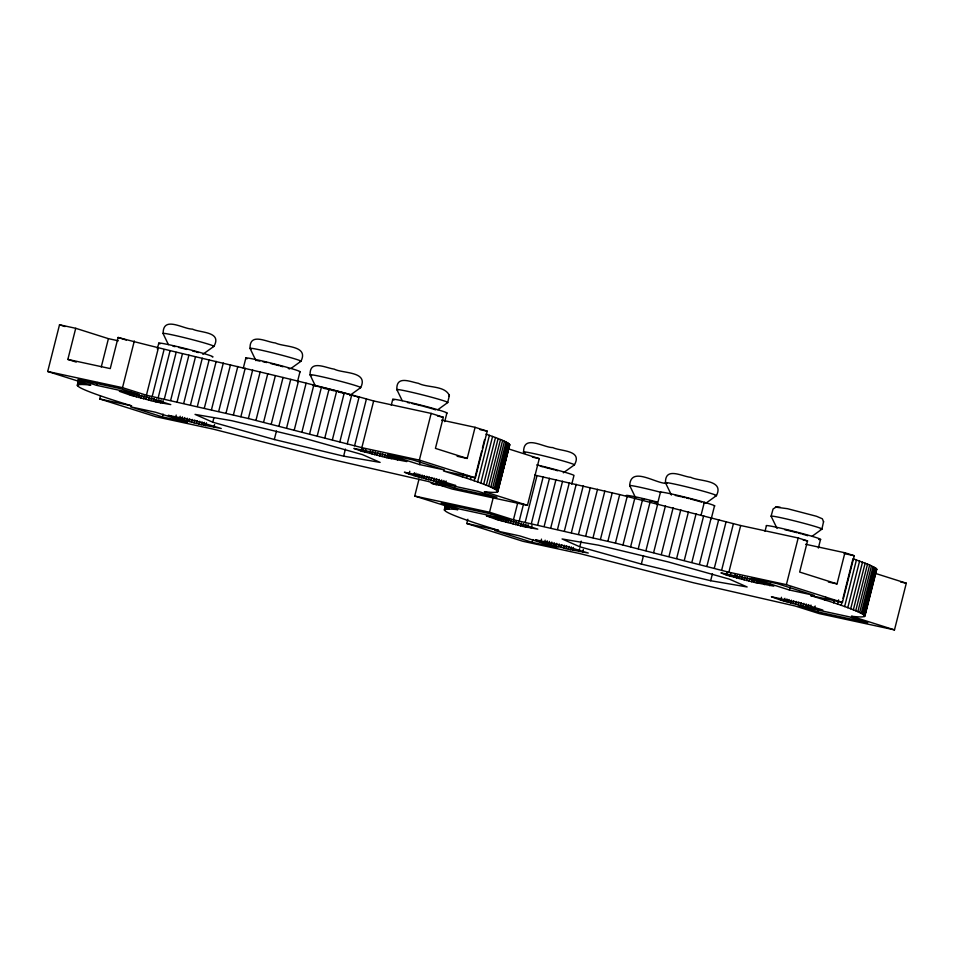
<?xml version="1.0" encoding="UTF-8"?>
<svg xmlns="http://www.w3.org/2000/svg" width="954" height="954" viewBox="0 0 954 954"><rect width="100%" height="100%" fill="white"/><g stroke="black" fill="none" stroke-linecap="round" stroke-linejoin="round"><path stroke-width="1.43" d="M766.432 525.904L766.456 525.571A28.119 1.276 14.2 0 1 790.007 530.388L797.127 532.189A28.119 1.276 14.2 0 1 818.639 539.427M437.779 409.755L447.641 402.612L449.251 396.077M449.334 395.338C444.516 385.261 427.452 387.98 418.353 383.305C410.506 381.934 396.065 374.958 396.864 389.626L402.23 400.668M449.215 396.387L449.37 395.039M823.564 521.588L821.907 529.172L812.033 536.327M100.468 396.113L99.753 398.951L131.652 405.844C129.923 405.343 46.078 380.169 90.785 385.13L47.7 371.476L59.518 324.789L75.724 328.295L108.422 338.658L118.32 340.793M76.26 362.091L67.853 359.419L75.724 328.295M77.238 385.344L78.669 379.68M77.417 385.762L78.848 380.097M77.727 384.724L78.8 380.479M78.395 384.522L79.11 381.695M79.349 384.39L80.064 381.564M80.565 384.343L81.281 381.505M82.068 384.355L82.783 381.517M83.845 384.438L84.56 381.612M96.604 385.344L77.918 379.43L120.323 388.6L138.998 394.515L96.604 385.344L97.32 382.518M101.267 366.956L108.422 338.658M441.619 420.082L475.08 427.32L467.198 458.445L435.429 448.38L443.312 417.256L431.16 413.404L373.658 400.966C289.169 377.045 202.88 359.861 118.117 337.466L110.247 368.59L67.853 359.419M475.08 427.32L487.22 431.172L475.402 477.859L419.355 460.102L361.84 447.653L248.386 418.532L146.415 395.23L122.517 387.658L134.323 340.972M130.316 395.135L119.357 391.295L146.666 397.091L170.766 404.591L155.896 401.884L130.316 395.135L131.032 392.309M132.141 395.683L132.856 392.857M134.144 396.268L134.86 393.442M136.303 396.876L137.018 394.05M138.592 397.508L139.308 394.67M140.989 398.152L141.705 395.314M143.458 398.796L144.173 395.97M157.303 348.997L158.758 343.225M146.415 395.23L158.221 348.544M145.974 399.452L146.689 396.614M163.158 333.351C162.979 315.333 183.585 329.297 192.458 329.106C200.113 332.946 222.437 331.372 213.934 346.338L202.844 354.292M148.502 400.084L149.218 397.258M151.018 400.716L151.734 397.878M152.199 396.459L164.016 349.76M153.487 401.312L154.202 398.486M155.896 401.884L156.611 399.046M158.173 397.723L169.991 351.036M158.197 402.409L158.913 399.583M160.379 402.898L161.095 400.072M162.407 403.339L163.122 400.501M164.327 399.058L176.144 352.372M162.371 416.91L130.603 406.845L155.538 412.235L187.306 422.3L162.371 416.91L163.086 414.072M170.635 400.441L182.452 353.743M177.098 401.872L188.916 355.186M175.5 417.912L168.345 415.348L195.558 420.809L221.245 428.489L201.354 424.649L175.5 417.912L176.216 415.073M179.495 419.068L180.211 416.242M183.717 403.351L195.534 356.665M181.725 419.688L182.441 416.862M184.074 420.32L184.79 417.494M186.507 420.976L187.222 418.15M190.478 404.878L202.284 358.191M188.999 421.62L189.715 418.794M191.527 422.264L192.243 419.438M197.359 406.452L209.176 359.765M194.056 422.896L194.771 420.07M196.548 423.516L197.263 420.69M198.992 424.101L199.708 421.274M204.359 408.073L216.176 361.375M201.354 424.649L202.069 421.823M203.596 425.162L204.311 422.336M205.706 425.627L206.422 422.789M211.478 409.719L223.296 363.033M212.766 422.217L195.045 414.394L231.524 420.642L300.844 437.29L362.389 454.593L380.121 462.404L343.631 456.167L274.311 439.52L212.766 422.217L213.839 417.971M213.875 427.38L214.59 424.554M218.693 411.424L230.51 364.726M226.003 413.154L237.82 366.455M243.282 368.22L245.834 358.12M233.396 414.918L245.202 368.22M240.861 416.707L252.667 370.021M248.386 418.532L260.192 371.845M255.958 420.38L267.776 373.694M263.578 422.264L275.396 375.566M271.234 424.16L283.052 377.462M274.311 439.52L276.457 431.029M278.914 426.068L290.72 379.382M297.469 381.779L300.021 371.678M286.594 428L298.411 381.314M294.285 429.944L306.091 383.258M301.965 431.912L313.771 385.213M309.621 433.867L321.438 387.181M317.253 435.847L329.058 389.149M324.837 437.814L336.655 391.128M332.386 439.794L344.191 393.108M339.862 441.774L351.68 395.075M343.631 456.167L345.42 449.095M347.268 443.741L359.086 397.055M354.602 445.709L366.419 399.01M361.041 451.003L353.886 448.428L381.099 453.901L406.798 461.581L386.895 457.741L361.041 451.003L361.757 448.165M361.84 447.653L373.658 400.966M362.961 451.564L363.677 448.738M365.048 452.16L365.764 449.334M369.615 453.412L370.331 450.586M372.048 454.068L372.764 451.23M374.54 454.712L375.268 451.886M377.068 455.356L377.784 452.53M391.271 405.188L392.738 399.404A27.976 1.264 14.2 0 1 422.085 405.45A27.976 1.264 14.2 0 1 446.329 413.154M379.597 455.988L380.312 453.162M382.101 456.608L382.816 453.782M384.545 457.193L385.261 454.366M386.895 457.741L387.61 454.915M389.149 458.254L389.864 455.428M391.247 458.719L391.963 455.881M397.484 460.066L398.2 457.228M409.063 474.078L404.389 472.218L431.697 478.002L455.797 485.514L440.927 482.796L415.36 476.058L409.063 474.078L409.779 471.252M413.726 475.557L414.441 472.731M415.36 476.058L416.075 473.232M419.355 460.102L431.16 413.404M419.617 464.574L387.849 454.509L412.796 459.9L444.552 469.964L419.617 464.574L420.332 461.736M417.184 476.606L417.9 473.78M419.188 477.191L419.903 474.353M467.854 519.262L466.78 523.507L498.68 530.412C496.951 529.911 413.106 504.726 457.813 509.698L414.728 496.044L419.021 479.063M421.346 477.799L422.062 474.973M423.636 478.431L424.351 475.593M426.021 479.075L426.736 476.237M428.489 479.719L429.205 476.893M444.731 421.632L446.913 412.963M431.005 480.375L431.721 477.537M433.533 481.007L434.249 478.181M436.05 481.627L436.765 478.801M438.53 482.235L439.245 479.397M440.927 482.796L441.642 479.969M443.24 483.332L443.956 480.506M445.411 483.821L446.126 480.995M444.266 509.901L445.446 505.31M444.445 510.318L445.876 504.666M444.755 509.293L445.84 505.048M445.423 509.09L446.496 504.845M446.377 508.959L447.092 506.121M447.593 508.899L448.308 506.073M449.095 508.911L449.811 506.085M454.557 488.15L435.871 482.223L478.264 491.393L496.951 497.32L454.557 488.15L455.225 485.503M508.697 448.952L539.272 458.635L527.455 505.334L484.37 491.68C521.599 496.116 467.889 478.419 462.416 476.905L463.131 474.066M466.566 478.264L467.281 475.438M470.489 479.576L471.204 476.738M474.162 480.828L481.675 451.111M482.39 448.285L484.549 439.794M477.584 482.02L489.402 435.334L485.98 434.13M480.756 483.165L492.574 436.467L489.402 435.334M483.666 484.238L495.484 437.552L492.574 436.467M486.313 485.252L498.131 438.566L495.484 437.552M488.698 486.206L500.516 439.52L498.131 438.566M490.821 487.1L502.627 440.414L500.516 439.52M492.658 487.923L504.475 441.237L502.627 440.414M494.232 488.686L506.049 442L504.475 441.237M805.629 544.269L844.91 552.771L854.247 555.729L842.43 602.427L786.382 584.659L728.868 572.221L615.413 543.1L513.443 519.799L489.545 512.226L493.123 498.071M495.531 489.378L507.337 442.692L506.049 442M496.545 490.01L508.363 443.312L507.337 442.692M497.284 490.559L509.09 443.872L508.363 443.312M497.428 492.085L509.734 444.767L509.09 443.872M497.738 491.048L509.555 444.361M497.809 491.811L509.734 444.767M495.722 519.203L486.385 515.852L513.693 521.647L537.794 529.148L522.923 526.441L497.344 519.703L495.722 519.203L496.438 516.364M497.344 519.703L498.06 516.877M499.169 520.252L499.884 517.414M501.172 520.824L501.887 517.998M503.33 521.433L504.046 518.606M505.62 522.065L506.335 519.238M523.627 451.874C523.436 433.903 543.959 447.76 552.807 447.593C560.463 451.469 582.954 449.835 574.427 464.848L563.337 472.814M508.017 522.709L508.732 519.882M510.485 523.364L511.201 520.526M513.443 519.799L517.736 502.818M513.002 524.008L513.717 521.182M515.53 524.652L516.245 521.814M518.046 525.272L518.761 522.446M519.238 521.015L523.531 504.034M520.514 525.869L521.23 523.042M522.923 526.441L523.639 523.615M525.201 522.291L537.019 475.605L619.695 494.577L740.686 525.523L798.188 537.973L807.537 540.93L799.655 572.054L837.028 583.896L844.91 552.771M525.225 526.966L525.94 524.14M527.407 527.455L528.122 524.628M531.354 523.615L543.172 476.928M531.283 528.277L531.998 525.451M532.201 542.361L494.828 530.519L519.763 535.909L557.136 547.751L532.201 542.361L532.916 539.523M537.662 524.998L549.48 478.312M544.138 526.429L555.943 479.743M540.799 541.944L535.385 539.785L565.114 546.01L588.272 553.046L568.381 549.206L542.528 542.468L540.799 541.944L541.514 539.117M544.448 543.029L545.163 540.202M546.523 543.625L547.238 540.799M550.744 527.92L562.562 481.221M548.753 544.245L549.468 541.419M551.102 544.889L551.817 542.063M553.535 545.533L554.25 542.707M557.506 529.446L569.311 482.748M556.027 546.189L556.742 543.351M571.768 484.203L573.986 475.378A28.119 1.276 14.2 0 0 536.708 464.908M558.555 546.833L559.271 544.007M564.386 531.02L576.204 484.322M561.083 547.465L561.799 544.639M563.575 548.073L564.303 545.247M566.02 548.657L566.736 545.831M571.386 532.63L583.204 485.944M568.381 549.206L569.097 546.38M570.623 549.719L571.339 546.892M572.734 550.184L573.449 547.357M578.506 534.288L590.323 487.589M579.793 546.785L562.073 538.962L598.552 545.199L667.872 561.846L729.416 579.15L747.149 586.972L710.658 580.724L641.338 564.076L579.793 546.785L581.224 541.121M578.959 551.531L579.686 548.705M585.72 535.981L597.538 489.295M582.655 552.294L583.371 549.468M593.03 537.71L604.848 491.024M600.424 539.475L612.229 492.789M607.889 541.276L619.695 494.577M615.413 543.1L627.219 496.402M622.986 544.949L634.804 498.25M630.606 546.821L642.424 500.134M638.262 548.717L650.079 502.031M641.338 564.076L643.485 555.598M657.27 504.809L660.49 492.073A28.119 1.276 14.2 0 1 691.352 498.751A28.119 1.276 14.2 0 1 714.474 506.073M645.941 550.637L657.747 503.939M653.621 552.569L665.439 505.87M661.313 554.512L673.13 507.814M668.992 556.468L680.798 509.782M676.648 558.436L688.466 511.738M684.28 560.403L696.098 513.717M701.107 515.029L704.326 502.293M691.865 562.383L703.682 515.697M699.413 564.363L711.219 517.664M711.243 518.809L714.546 505.751M706.89 566.33L718.708 519.644M710.658 580.724L712.447 573.652M714.296 568.298L726.113 521.611M721.629 570.265L733.447 523.579M726.34 575.035L720.938 572.877L750.655 579.102L773.825 586.138L753.922 582.298L728.069 575.56L726.34 575.035L727.067 572.209M728.868 572.221L740.686 525.523M729.989 576.121L730.704 573.294M734.306 577.337L735.021 574.511M736.643 577.981L737.359 575.155M739.076 578.625L739.791 575.799M741.58 579.281L742.295 576.443M744.096 579.925L744.812 577.098M746.624 580.557L747.34 577.73M749.129 581.165L749.844 578.339M751.573 581.749L752.289 578.923M765.025 531.235L766.456 525.571M753.922 582.298L754.65 579.472M777.057 528.468L771.094 516.209L773.062 509.007L776.186 507.003M756.176 582.811L756.892 579.984M758.275 583.276L758.99 580.449M764.512 584.623L765.227 581.797M769.747 585.684L770.462 582.858M780.754 600.114L771.416 596.775L798.736 602.57L822.837 610.071L807.955 607.364L782.387 600.626L780.754 600.114L781.469 597.287M786.382 584.659L798.188 537.973M784.212 601.163L784.927 598.337M786.215 601.747L786.931 598.921M789.447 590.025L752.074 578.184L777.021 583.574L814.382 595.415L789.447 590.025L790.162 587.187M788.374 602.356L789.089 599.529M790.663 602.988L791.379 600.161M793.048 603.632L793.764 600.805M795.517 604.287L796.232 601.449M798.033 604.931L798.748 602.105M800.561 605.575L801.277 602.737M803.077 606.195L803.793 603.369M818.353 548.061L820.5 539.57M805.558 606.792L806.273 603.965M807.955 607.364L808.67 604.538M810.268 607.889L810.983 605.063M814.466 608.819L815.181 605.993M817.84 611.896L799.154 605.981L849.036 616.773L867.723 622.688L817.84 611.896L818.556 609.069M875.724 573.509L906.3 583.204L894.482 629.89L851.397 616.236C890.309 620.839 829.753 601.258 825.055 600.054L825.77 597.216M833.593 602.821L834.309 599.994M837.517 604.132L838.59 599.887M841.189 605.385L842.263 601.139M842.978 598.313L853.007 558.698L869.666 564.971L876.13 568.429L876.762 569.335L864.837 616.367M844.612 606.589L856.43 559.891M847.784 607.722L859.602 561.035M850.694 608.795L862.511 562.109M853.341 609.821L865.159 563.122M855.726 610.775L867.544 564.088M857.849 611.669L869.666 564.971M859.685 612.492L871.503 565.794M861.259 613.255L873.077 566.557M862.559 613.947L874.365 567.248M863.573 614.567L875.39 567.88M864.312 615.127L876.13 568.429M864.455 616.642L875.915 571.363M864.765 615.604L876.583 568.918M876.762 569.335L876.273 569.955M349.653 395.576L360.695 387.598C368.936 371.106 342.677 373.634 334.198 369.115C325.815 368.029 309.43 359.038 310.122 374.946L315.357 385.917M290.994 368.435L300.939 361.28C309.239 345.086 283.72 347.256 275.372 342.951C267.037 342.331 249.471 331.897 250.055 348.437L255.958 360.66M706.449 502.818L716.394 495.663C724.694 479.468 699.175 481.639 690.827 477.334C682.492 476.702 664.926 466.279 665.498 482.807L671.413 495.043M776.532 506.956L778.226 506.979M775.495 507.111L787.467 508.697L816.505 516.281L822.348 518.785L823.612 521.91M779.251 507.123L780.181 507.23M534.634 475.092L537.019 475.605M437.492 415.992L443.312 417.256M479.969 429.598L487.22 431.172M532.404 457.145L539.272 458.635M457.121 456.274L467.198 458.445M47.7 371.476L122.517 387.658M803.173 539.988L807.537 540.93M844.099 553.535L854.247 555.729M475.402 477.859L443.515 470.966L462.416 476.905M900.636 581.976L906.3 583.204M445.387 486.254L431.136 483.177L436.741 484.954M527.455 505.334L452.077 489.02L428.215 481.46L326.423 458.182L213.314 429.145L155.812 416.707L99.753 398.951M828.394 582.035L837.028 583.896M414.728 496.044L489.545 512.226M842.43 602.427L810.542 595.523L825.055 600.054M894.482 629.89L819.104 613.577L795.242 606.017L693.451 582.751L580.342 553.714L522.84 541.276L466.78 523.507M681.132 496.712L678.401 496.092A17.53 0.799 14.2 0 0 675.301 495.448M657.223 502.031L650.115 500.23A28.119 1.276 14.2 0 0 626.456 495.722M666.763 483.308C656.471 484.227 630.63 465.29 629.712 485.574L635.638 497.857M118.117 337.466L126.298 340.053M59.518 324.789L65.075 326.554M392.738 399.404L393.99 400.06M168.393 344.621L163.122 333.65A26.295 1.192 14.2 0 1 190.156 339.099A26.295 1.192 14.2 0 1 213.1 346.433M247.086 358.776A27.976 1.264 14.2 0 1 271.64 363.259A27.976 1.264 14.2 0 1 299.437 371.869M160.022 343.881A27.976 1.264 14.2 0 1 177.599 346.672A27.976 1.264 14.2 0 1 211.693 356.128L212.945 356.784A27.976 1.264 14.2 0 1 212.36 356.975M312.685 385.344A27.976 1.264 14.2 0 1 324.491 387.956L331.467 389.661A27.976 1.264 14.2 0 1 355.568 396.351M356.76 396.745A27.976 1.264 14.2 0 1 358.585 397.413M323.311 388.23A17.446 0.787 14.2 0 1 325.791 388.791M327.103 389.101A17.446 0.787 14.2 0 1 329.834 389.757M331.241 390.103A17.446 0.787 14.2 0 1 334.067 390.806M338.217 391.903A17.446 0.787 14.2 0 1 340.816 392.607M342.033 392.953A17.446 0.787 14.2 0 1 344.263 393.597M173.044 346.23A17.53 0.799 14.2 0 1 175.083 346.648M178.696 347.447A17.53 0.799 14.2 0 1 187.008 349.474M192.517 350.929A17.53 0.799 14.2 0 1 195.033 351.632M196.19 351.954A17.53 0.799 14.2 0 1 198.301 352.586M407.489 402.505A17.53 0.799 14.2 0 1 409.624 402.958M412.021 403.494A17.53 0.799 14.2 0 1 414.656 404.102M416.016 404.424A17.53 0.799 14.2 0 1 421.692 405.844M423.087 406.213A17.53 0.799 14.2 0 1 425.83 406.941M427.142 407.298A17.53 0.799 14.2 0 1 429.598 407.978M430.719 408.312A17.53 0.799 14.2 0 1 432.746 408.92M433.629 409.194A17.53 0.799 14.2 0 1 435.656 409.886M257.556 360.66A17.53 0.799 14.2 0 1 259.846 361.065M262.946 361.709A17.53 0.799 14.2 0 1 266.691 362.556M270.817 363.546A17.53 0.799 14.2 0 1 279.2 365.716M280.5 366.074A17.53 0.799 14.2 0 1 282.933 366.753M288.311 368.435A17.53 0.799 14.2 0 1 289.622 368.959M251.236 349.033A26.295 1.192 14.2 0 1 275.527 353.564A26.295 1.192 14.2 0 1 299.735 361.28M311.612 375.626A26.163 1.192 14.2 0 1 334.127 379.656A26.163 1.192 14.2 0 1 359.801 387.682M397.639 390.126A26.295 1.192 14.2 0 1 420.881 394.467A26.295 1.192 14.2 0 1 447.641 402.612M682.146 496.939A17.53 0.799 14.2 0 1 684.865 497.583M686.272 497.928A17.53 0.799 14.2 0 1 689.11 498.644M690.529 499.002A17.53 0.799 14.2 0 1 701.488 502.066M703.766 502.806A17.53 0.799 14.2 0 1 705.078 503.342M666.691 483.416A26.295 1.192 14.2 0 1 690.97 487.935A26.295 1.192 14.2 0 1 715.19 495.663M540.393 466.244A17.53 0.799 14.2 0 1 543.124 466.9M544.531 467.245A17.53 0.799 14.2 0 1 554.191 469.773M555.431 470.119A17.53 0.799 14.2 0 1 557.696 470.775M525.237 452.888A26.295 1.192 14.2 0 1 547.286 456.763A26.295 1.192 14.2 0 1 573.64 464.956M630.141 485.991A26.295 1.192 14.2 0 1 661.384 492.455M641.994 498.87A17.53 0.799 14.2 0 1 644.355 499.395M649.698 500.647A17.53 0.799 14.2 0 1 652.536 501.351M653.955 501.709A17.53 0.799 14.2 0 1 656.757 502.448M784.844 529.744A17.53 0.799 14.2 0 1 797.115 532.726M798.51 533.095A17.53 0.799 14.2 0 1 801.181 533.811M802.445 534.168A17.53 0.799 14.2 0 1 804.794 534.836M805.856 535.146A17.53 0.799 14.2 0 1 807.74 535.731M771.094 516.209A26.295 1.192 14.2 0 1 801.181 522.589A26.295 1.192 14.2 0 1 820.368 529.088M491.083 513.967L441.213 503.175L459.9 509.102L509.77 519.882L491.083 513.967"/></g></svg>
